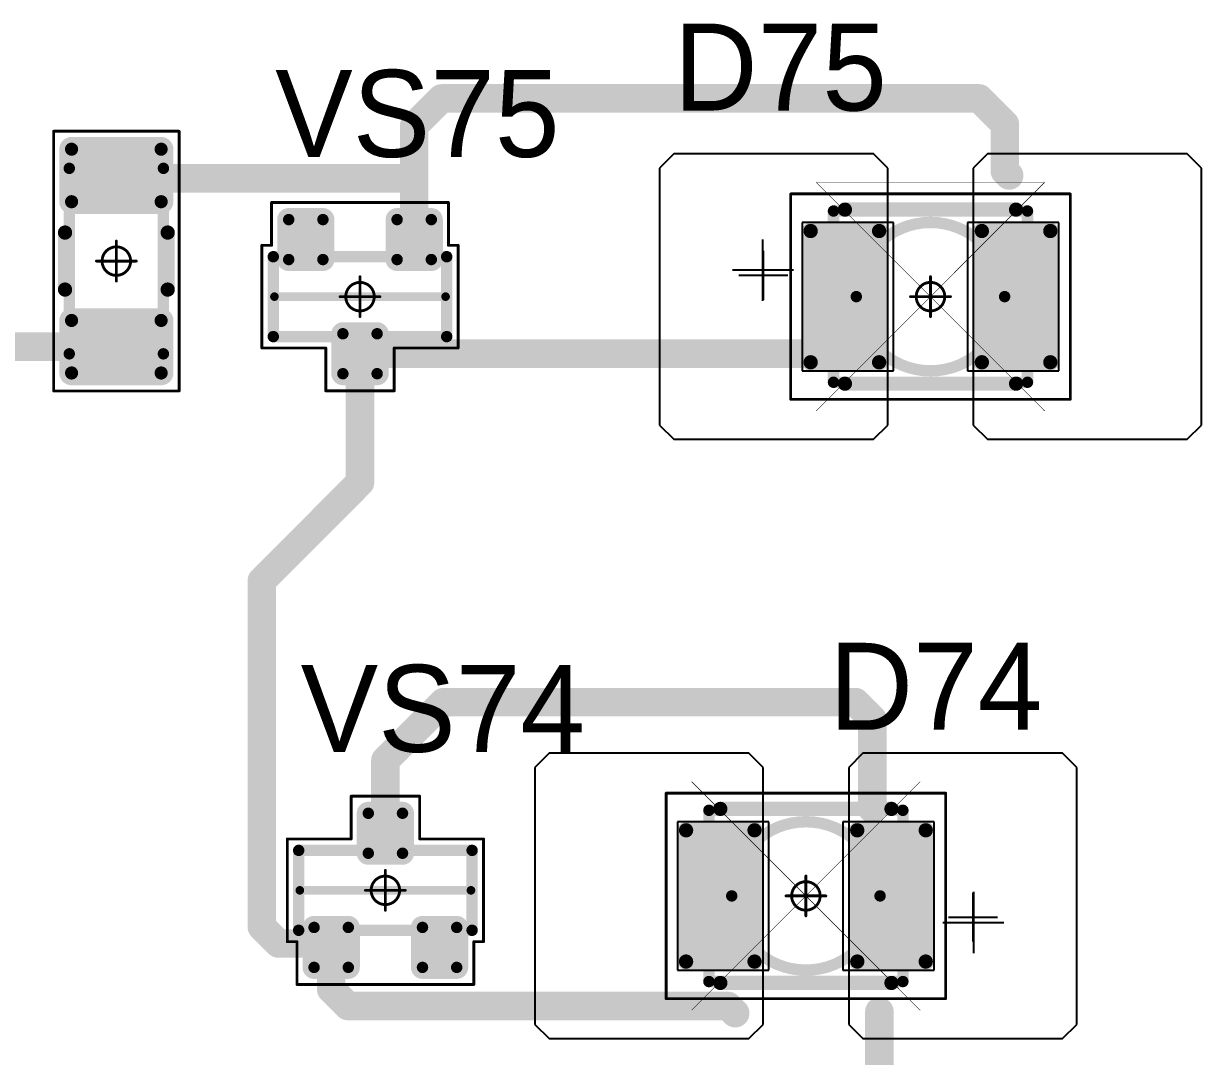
# Model space of a CAD drawing. Header units: millimetres. Extents: x 0 to 395, y 0 to 190.
# Drawn here: x 258.07 to 278.72, y 74.71 to 92.81 of the extents above; entities that cross this region are included whole.
import ezdxf

# ---------------------------------------------------------------- set-up
doc = ezdxf.new("R2010")
doc.units = ezdxf.units.MM
for name, color, linetype in [('Mechanical13', 56, 'Continuous'), ('Mechanical15', 56, 'Continuous'), ('Mechanical5', 56, 'Continuous'), ('TopLayer', 1, 'Continuous'), ('TopOverlay', 2, 'Continuous'), ('TopPaste', 8, 'Continuous'), ('TopSolder', 216, 'Continuous')]:
    doc.layers.add(name, color=color, linetype=linetype)

# ---------------------------------------------------------------- blocks, each defined once
blk = doc.blocks.new('SOT23_1109')
at = {"layer": 'Mechanical13', "const_width": 0.2}
for points in [[(0.7, 1.52), (-0.7, 1.52)], [(-0.7, -1.52), (-0.7, 1.52)], [(0.7, -1.52), (0.7, 1.52)], [(0.7, -1.52), (-0.7, -1.52)]]:
    blk.add_lwpolyline(points, dxfattribs=at)
at = {"layer": 'Mechanical13', "const_width": 0.1}
for points in [[(-0.75, 1.52, 1), (-0.65, 1.52, 1)], [(-0.75, 1.52, 1), (-0.65, 1.52, 1)], [(0.65, 1.52, 1), (0.75, 1.52, 1)], [(0.65, 1.52, 1), (0.75, 1.52, 1)], [(-0.75, -1.52, 1), (-0.65, -1.52, 1)], [(-0.75, -1.52, 1), (-0.65, -1.52, 1)], [(0.65, -1.52, 1), (0.75, -1.52, 1)], [(0.65, -1.52, 1), (0.75, -1.52, 1)]]:
    blk.add_lwpolyline(points, format="xyb", close=True, dxfattribs=at)
at = {"layer": 'Mechanical15', "const_width": 0.05}
for points in [[(-0.9, 1.55), (-0.9, 1.72)], [(0.9, 1.72), (-0.9, 1.72)], [(0.9, 0.6), (0.9, 1.72)], [(-1.65, -1.55), (-1.65, 1.55)], [(-0.9, 1.55), (-1.65, 1.55)], [(1.65, 0.6), (0.9, 0.6)], [(1.65, -0.6), (1.65, 0.6)], [(0, -0.35), (0, 0.35)], [(0.35, 0), (-0.35, 0)], [(1.65, -0.6), (0.9, -0.6)], [(0.9, -1.72), (0.9, -0.6)], [(-0.9, -1.55), (-1.65, -1.55)], [(-0.9, -1.72), (-0.9, -1.55)], [(0.9, -1.72), (-0.9, -1.72)]]:
    blk.add_lwpolyline(points, dxfattribs=at)
at = {"layer": 'Mechanical15'}
for points, const_width in [([(-0.913, 1.72, 1), (-0.888, 1.72, 1)], 0.025), ([(-0.913, 1.72, 1), (-0.888, 1.72, 1)], 0.025), ([(0.888, 1.72, 1), (0.913, 1.72, 1)], 0.025), ([(0.888, 1.72, 1), (0.913, 1.72, 1)], 0.025), ([(-1.662, 1.55, 1), (-1.637, 1.55, 1)], 0.025), ([(-1.662, 1.55, 1), (-1.637, 1.55, 1)], 0.025), ([(-0.913, 1.55, 1), (-0.888, 1.55, 1)], 0.025), ([(-0.913, 1.55, 1), (-0.888, 1.55, 1)], 0.025), ([(0.888, 0.6, 1), (0.913, 0.6, 1)], 0.025), ([(0.888, 0.6, 1), (0.913, 0.6, 1)], 0.025), ([(1.637, 0.6, 1), (1.662, 0.6, 1)], 0.025), ([(1.637, 0.6, 1), (1.662, 0.6, 1)], 0.025), ([(0.25, 0, 1), (-0.25, 0, 1)], 0.05), ([(-0.012, 0.35, 1), (0.012, 0.35, 1)], 0.025), ([(-0.362, 0, 1), (-0.337, 0, 1)], 0.025), ([(-0.262, 0, 1), (-0.238, 0, 1)], 0.025), ([(0.238, 0, 1), (0.262, 0, 1)], 0.025), ([(0.337, 0, 1), (0.362, 0, 1)], 0.025), ([(-0.012, -0.35, 1), (0.012, -0.35, 1)], 0.025), ([(0.888, -0.6, 1), (0.913, -0.6, 1)], 0.025), ([(0.888, -0.6, 1), (0.913, -0.6, 1)], 0.025), ([(1.637, -0.6, 1), (1.662, -0.6, 1)], 0.025), ([(1.637, -0.6, 1), (1.662, -0.6, 1)], 0.025), ([(-1.662, -1.55, 1), (-1.637, -1.55, 1)], 0.025), ([(-1.662, -1.55, 1), (-1.637, -1.55, 1)], 0.025), ([(-0.913, -1.55, 1), (-0.888, -1.55, 1)], 0.025), ([(-0.913, -1.55, 1), (-0.888, -1.55, 1)], 0.025), ([(-0.913, -1.72, 1), (-0.888, -1.72, 1)], 0.025), ([(-0.913, -1.72, 1), (-0.888, -1.72, 1)], 0.025), ([(0.888, -1.72, 1), (0.913, -1.72, 1)], 0.025), ([(0.888, -1.72, 1), (0.913, -1.72, 1)], 0.025)]:
    blk.add_lwpolyline(points, format="xyb", close=True, dxfattribs=dict(at, const_width=const_width))
at = {"layer": 'TopLayer', "const_width": 0.1}
for points in [[(-1.4, 1.25, 1), (-1.3, 1.25, 1)], [(-0.7, 1.25, 1), (-0.6, 1.25, 1)], [(-1.4, 0.65, 1), (-1.3, 0.65, 1)], [(-0.7, 0.65, 1), (-0.6, 0.65, 1)], [(0.6, 0.3, 1), (0.7, 0.3, 1)], [(1.3, 0.3, 1), (1.4, 0.3, 1)], [(0.6, -0.3, 1), (0.7, -0.3, 1)], [(1.3, -0.3, 1), (1.4, -0.3, 1)], [(-1.4, -0.65, 1), (-1.3, -0.65, 1)], [(-0.7, -0.65, 1), (-0.6, -0.65, 1)], [(-1.4, -1.25, 1), (-1.3, -1.25, 1)], [(-0.7, -1.25, 1), (-0.6, -1.25, 1)]]:
    blk.add_lwpolyline(points, format="xyb", close=True, dxfattribs=at)
at = {"layer": 'TopLayer'}
for points in [[(-1.45, 1.25), (-1.45, 0.65), (-0.55, 1.25), (-0.55, 0.65)], [(-1.35, 1.35), (-1.35, 0.55), (-0.65, 1.35), (-0.65, 0.55)], [(0.55, 0.3), (0.55, -0.3), (1.45, 0.3), (1.45, -0.3)], [(0.65, 0.4), (0.65, -0.4), (1.35, 0.4), (1.35, -0.4)], [(-1.35, -0.55), (-1.35, -1.35), (-0.65, -0.55), (-0.65, -1.35)], [(-1.45, -0.65), (-1.45, -1.25), (-0.55, -0.65), (-0.55, -1.25)]]:
    blk.add_solid(points, dxfattribs=at)
at = {"layer": 'TopOverlay', "const_width": 0.15}
blk.add_lwpolyline([(0, -1.5), (0, 1.5)], dxfattribs=at)
at = {"layer": 'TopOverlay', "const_width": 0.075}
for points in [[(-0.038, 1.5, 1), (0.038, 1.5, 1)], [(-0.038, -1.5, 1), (0.038, -1.5, 1)]]:
    blk.add_lwpolyline(points, format="xyb", close=True, dxfattribs=at)
at = {"layer": 'TopPaste', "const_width": 0.075}
for points in [[(-1.387, 1.25, 1), (-1.313, 1.25, 1)], [(-0.687, 1.25, 1), (-0.613, 1.25, 1)], [(-1.387, 0.65, 1), (-1.313, 0.65, 1)], [(-0.687, 0.65, 1), (-0.613, 0.65, 1)], [(0.613, 0.3, 1), (0.687, 0.3, 1)], [(1.313, 0.3, 1), (1.387, 0.3, 1)], [(0.613, -0.3, 1), (0.687, -0.3, 1)], [(1.313, -0.3, 1), (1.387, -0.3, 1)], [(-1.387, -0.65, 1), (-1.313, -0.65, 1)], [(-0.687, -0.65, 1), (-0.613, -0.65, 1)], [(-1.387, -1.25, 1), (-1.313, -1.25, 1)], [(-0.687, -1.25, 1), (-0.613, -1.25, 1)]]:
    blk.add_lwpolyline(points, format="xyb", close=True, dxfattribs=at)
at = {"layer": 'TopPaste'}
for points in [[(-1.425, 1.25), (-1.425, 0.65), (-0.575, 1.25), (-0.575, 0.65)], [(-1.35, 1.325), (-1.35, 0.575), (-0.65, 1.325), (-0.65, 0.575)], [(0.575, 0.3), (0.575, -0.3), (1.425, 0.3), (1.425, -0.3)], [(0.65, 0.375), (0.65, -0.375), (1.35, 0.375), (1.35, -0.375)], [(-1.35, -0.575), (-1.35, -1.325), (-0.65, -0.575), (-0.65, -1.325)], [(-1.425, -0.65), (-1.425, -1.25), (-0.575, -0.65), (-0.575, -1.25)]]:
    blk.add_solid(points, dxfattribs=at)
at = {"layer": 'TopSolder', "const_width": 0.202}
for points in [[(-1.451, 1.25, 1), (-1.249, 1.25, 1)], [(-0.751, 1.25, 1), (-0.549, 1.25, 1)], [(-1.451, 0.65, 1), (-1.249, 0.65, 1)], [(-0.751, 0.65, 1), (-0.549, 0.65, 1)], [(0.549, 0.3, 1), (0.751, 0.3, 1)], [(1.249, 0.3, 1), (1.451, 0.3, 1)], [(0.549, -0.3, 1), (0.751, -0.3, 1)], [(1.249, -0.3, 1), (1.451, -0.3, 1)], [(-1.451, -0.65, 1), (-1.249, -0.65, 1)], [(-0.751, -0.65, 1), (-0.549, -0.65, 1)], [(-1.451, -1.25, 1), (-1.249, -1.25, 1)], [(-0.751, -1.25, 1), (-0.549, -1.25, 1)]]:
    blk.add_lwpolyline(points, format="xyb", close=True, dxfattribs=at)
at = {"layer": 'TopSolder'}
for points in [[(-1.35, 1.452), (-1.35, 0.448), (-0.65, 1.452), (-0.65, 0.448)], [(-1.552, 1.25), (-1.552, 0.65), (-0.448, 1.25), (-0.448, 0.65)], [(0.65, 0.502), (0.65, -0.502), (1.35, 0.502), (1.35, -0.502)], [(0.448, 0.3), (0.448, -0.3), (1.552, 0.3), (1.552, -0.3)], [(-1.35, -0.448), (-1.35, -1.452), (-0.65, -0.448), (-0.65, -1.452)], [(-1.552, -0.65), (-1.552, -1.25), (-0.448, -0.65), (-0.448, -1.25)]]:
    blk.add_solid(points, dxfattribs=at)
blk = doc.blocks.new('SOT23_1110')
at = {"layer": 'Mechanical13', "const_width": 0.2}
for points in [[(-0.7, 1.52), (0.7, 1.52)], [(-0.7, 1.52), (-0.7, -1.52)], [(0.7, 1.52), (0.7, -1.52)], [(-0.7, -1.52), (0.7, -1.52)]]:
    blk.add_lwpolyline(points, dxfattribs=at)
at = {"layer": 'Mechanical13', "const_width": 0.1}
for points in [[(-0.75, 1.52, 1), (-0.65, 1.52, 1)], [(-0.75, 1.52, 1), (-0.65, 1.52, 1)], [(0.65, 1.52, 1), (0.75, 1.52, 1)], [(0.65, 1.52, 1), (0.75, 1.52, 1)], [(-0.75, -1.52, 1), (-0.65, -1.52, 1)], [(-0.75, -1.52, 1), (-0.65, -1.52, 1)], [(0.65, -1.52, 1), (0.75, -1.52, 1)], [(0.65, -1.52, 1), (0.75, -1.52, 1)]]:
    blk.add_lwpolyline(points, format="xyb", close=True, dxfattribs=at)
at = {"layer": 'Mechanical15', "const_width": 0.05}
for points in [[(-0.9, 1.72), (-0.9, 1.55)], [(-0.9, 1.72), (0.9, 1.72)], [(0.9, 1.72), (0.9, 0.6)], [(-1.65, 1.55), (-1.65, -1.55)], [(-1.65, 1.55), (-0.9, 1.55)], [(0.9, 0.6), (1.65, 0.6)], [(1.65, 0.6), (1.65, -0.6)], [(0, 0.35), (0, -0.35)], [(-0.35, 0), (0.35, 0)], [(0.9, -0.6), (1.65, -0.6)], [(0.9, -0.6), (0.9, -1.72)], [(-1.65, -1.55), (-0.9, -1.55)], [(-0.9, -1.55), (-0.9, -1.72)], [(-0.9, -1.72), (0.9, -1.72)]]:
    blk.add_lwpolyline(points, dxfattribs=at)
at = {"layer": 'Mechanical15'}
for points, const_width in [([(-0.913, 1.72, 1), (-0.888, 1.72, 1)], 0.025), ([(-0.913, 1.72, 1), (-0.888, 1.72, 1)], 0.025), ([(0.888, 1.72, 1), (0.913, 1.72, 1)], 0.025), ([(0.888, 1.72, 1), (0.913, 1.72, 1)], 0.025), ([(-1.662, 1.55, 1), (-1.637, 1.55, 1)], 0.025), ([(-1.662, 1.55, 1), (-1.637, 1.55, 1)], 0.025), ([(-0.913, 1.55, 1), (-0.888, 1.55, 1)], 0.025), ([(-0.913, 1.55, 1), (-0.888, 1.55, 1)], 0.025), ([(0.888, 0.6, 1), (0.913, 0.6, 1)], 0.025), ([(0.888, 0.6, 1), (0.913, 0.6, 1)], 0.025), ([(1.637, 0.6, 1), (1.662, 0.6, 1)], 0.025), ([(1.637, 0.6, 1), (1.662, 0.6, 1)], 0.025), ([(0.25, 0, 1), (-0.25, 0, 1)], 0.05), ([(-0.012, 0.35, 1), (0.012, 0.35, 1)], 0.025), ([(-0.362, 0, 1), (-0.337, 0, 1)], 0.025), ([(-0.262, 0, 1), (-0.238, 0, 1)], 0.025), ([(0.238, 0, 1), (0.262, 0, 1)], 0.025), ([(0.337, 0, 1), (0.362, 0, 1)], 0.025), ([(-0.012, -0.35, 1), (0.012, -0.35, 1)], 0.025), ([(0.888, -0.6, 1), (0.913, -0.6, 1)], 0.025), ([(0.888, -0.6, 1), (0.913, -0.6, 1)], 0.025), ([(1.637, -0.6, 1), (1.662, -0.6, 1)], 0.025), ([(1.637, -0.6, 1), (1.662, -0.6, 1)], 0.025), ([(-1.662, -1.55, 1), (-1.637, -1.55, 1)], 0.025), ([(-1.662, -1.55, 1), (-1.637, -1.55, 1)], 0.025), ([(-0.913, -1.55, 1), (-0.888, -1.55, 1)], 0.025), ([(-0.913, -1.55, 1), (-0.888, -1.55, 1)], 0.025), ([(-0.913, -1.72, 1), (-0.888, -1.72, 1)], 0.025), ([(-0.913, -1.72, 1), (-0.888, -1.72, 1)], 0.025), ([(0.888, -1.72, 1), (0.913, -1.72, 1)], 0.025), ([(0.888, -1.72, 1), (0.913, -1.72, 1)], 0.025)]:
    blk.add_lwpolyline(points, format="xyb", close=True, dxfattribs=dict(at, const_width=const_width))
at = {"layer": 'TopLayer', "const_width": 0.1}
for points in [[(-1.4, 1.25, 1), (-1.3, 1.25, 1)], [(-0.7, 1.25, 1), (-0.6, 1.25, 1)], [(-1.4, 0.65, 1), (-1.3, 0.65, 1)], [(-0.7, 0.65, 1), (-0.6, 0.65, 1)], [(0.6, 0.3, 1), (0.7, 0.3, 1)], [(1.3, 0.3, 1), (1.4, 0.3, 1)], [(0.6, -0.3, 1), (0.7, -0.3, 1)], [(1.3, -0.3, 1), (1.4, -0.3, 1)], [(-1.4, -0.65, 1), (-1.3, -0.65, 1)], [(-0.7, -0.65, 1), (-0.6, -0.65, 1)], [(-1.4, -1.25, 1), (-1.3, -1.25, 1)], [(-0.7, -1.25, 1), (-0.6, -1.25, 1)]]:
    blk.add_lwpolyline(points, format="xyb", close=True, dxfattribs=at)
at = {"layer": 'TopLayer'}
for points in [[(-1.45, 1.25), (-1.45, 0.65), (-0.55, 1.25), (-0.55, 0.65)], [(-1.35, 1.35), (-1.35, 0.55), (-0.65, 1.35), (-0.65, 0.55)], [(0.55, 0.3), (0.55, -0.3), (1.45, 0.3), (1.45, -0.3)], [(0.65, 0.4), (0.65, -0.4), (1.35, 0.4), (1.35, -0.4)], [(-1.35, -0.55), (-1.35, -1.35), (-0.65, -0.55), (-0.65, -1.35)], [(-1.45, -0.65), (-1.45, -1.25), (-0.55, -0.65), (-0.55, -1.25)]]:
    blk.add_solid(points, dxfattribs=at)
at = {"layer": 'TopOverlay', "const_width": 0.15}
blk.add_lwpolyline([(0, 1.5), (0, -1.5)], dxfattribs=at)
at = {"layer": 'TopOverlay', "const_width": 0.075}
for points in [[(-0.038, 1.5, 1), (0.038, 1.5, 1)], [(-0.038, -1.5, 1), (0.038, -1.5, 1)]]:
    blk.add_lwpolyline(points, format="xyb", close=True, dxfattribs=at)
at = {"layer": 'TopPaste', "const_width": 0.075}
for points in [[(-1.387, 1.25, 1), (-1.313, 1.25, 1)], [(-0.687, 1.25, 1), (-0.613, 1.25, 1)], [(-1.387, 0.65, 1), (-1.313, 0.65, 1)], [(-0.687, 0.65, 1), (-0.613, 0.65, 1)], [(0.613, 0.3, 1), (0.687, 0.3, 1)], [(1.313, 0.3, 1), (1.387, 0.3, 1)], [(0.613, -0.3, 1), (0.687, -0.3, 1)], [(1.313, -0.3, 1), (1.387, -0.3, 1)], [(-1.387, -0.65, 1), (-1.313, -0.65, 1)], [(-0.687, -0.65, 1), (-0.613, -0.65, 1)], [(-1.387, -1.25, 1), (-1.313, -1.25, 1)], [(-0.687, -1.25, 1), (-0.613, -1.25, 1)]]:
    blk.add_lwpolyline(points, format="xyb", close=True, dxfattribs=at)
at = {"layer": 'TopPaste'}
for points in [[(-1.425, 1.25), (-1.425, 0.65), (-0.575, 1.25), (-0.575, 0.65)], [(-1.35, 1.325), (-1.35, 0.575), (-0.65, 1.325), (-0.65, 0.575)], [(0.575, 0.3), (0.575, -0.3), (1.425, 0.3), (1.425, -0.3)], [(0.65, 0.375), (0.65, -0.375), (1.35, 0.375), (1.35, -0.375)], [(-1.35, -0.575), (-1.35, -1.325), (-0.65, -0.575), (-0.65, -1.325)], [(-1.425, -0.65), (-1.425, -1.25), (-0.575, -0.65), (-0.575, -1.25)]]:
    blk.add_solid(points, dxfattribs=at)
at = {"layer": 'TopSolder', "const_width": 0.202}
for points in [[(-1.451, 1.25, 1), (-1.249, 1.25, 1)], [(-0.751, 1.25, 1), (-0.549, 1.25, 1)], [(-1.451, 0.65, 1), (-1.249, 0.65, 1)], [(-0.751, 0.65, 1), (-0.549, 0.65, 1)], [(0.549, 0.3, 1), (0.751, 0.3, 1)], [(1.249, 0.3, 1), (1.451, 0.3, 1)], [(0.549, -0.3, 1), (0.751, -0.3, 1)], [(1.249, -0.3, 1), (1.451, -0.3, 1)], [(-1.451, -0.65, 1), (-1.249, -0.65, 1)], [(-0.751, -0.65, 1), (-0.549, -0.65, 1)], [(-1.451, -1.25, 1), (-1.249, -1.25, 1)], [(-0.751, -1.25, 1), (-0.549, -1.25, 1)]]:
    blk.add_lwpolyline(points, format="xyb", close=True, dxfattribs=at)
at = {"layer": 'TopSolder'}
for points in [[(-1.35, 1.452), (-1.35, 0.448), (-0.65, 1.452), (-0.65, 0.448)], [(-1.552, 1.25), (-1.552, 0.65), (-0.448, 1.25), (-0.448, 0.65)], [(0.65, 0.502), (0.65, -0.502), (1.35, 0.502), (1.35, -0.502)], [(0.448, 0.3), (0.448, -0.3), (1.552, 0.3), (1.552, -0.3)], [(-1.35, -0.448), (-1.35, -1.452), (-0.65, -0.448), (-0.65, -1.452)], [(-1.552, -0.65), (-1.552, -1.25), (-0.448, -0.65), (-0.448, -1.25)]]:
    blk.add_solid(points, dxfattribs=at)
blk = doc.blocks.new('RC1206S_1198')
at = {"layer": 'Mechanical13', "const_width": 0.2}
for points in [[(-1.625, -0.825), (-1.625, 0.825)], [(1.625, 0.825), (-1.625, 0.825)], [(1.625, -0.825), (1.625, 0.825)], [(1.625, -0.825), (-1.625, -0.825)]]:
    blk.add_lwpolyline(points, dxfattribs=at)
at = {"layer": 'Mechanical13', "const_width": 0.1}
for points in [[(-1.675, 0.825, 1), (-1.575, 0.825, 1)], [(-1.675, 0.825, 1), (-1.575, 0.825, 1)], [(1.575, 0.825, 1), (1.675, 0.825, 1)], [(1.575, 0.825, 1), (1.675, 0.825, 1)], [(-1.675, -0.825, 1), (-1.575, -0.825, 1)], [(-1.675, -0.825, 1), (-1.575, -0.825, 1)], [(1.575, -0.825, 1), (1.675, -0.825, 1)], [(1.575, -0.825, 1), (1.675, -0.825, 1)]]:
    blk.add_lwpolyline(points, format="xyb", close=True, dxfattribs=at)
at = {"layer": 'Mechanical15', "const_width": 0.05}
for points in [[(-2.275, -1.1), (-2.275, 1.1)], [(2.275, 1.1), (-2.275, 1.1)], [(2.275, -1.1), (2.275, 1.1)], [(0, -0.35), (0, 0.35)], [(0.35, 0), (-0.35, 0)], [(2.275, -1.1), (-2.275, -1.1)]]:
    blk.add_lwpolyline(points, dxfattribs=at)
at = {"layer": 'Mechanical15'}
for points, const_width in [([(-2.287, 1.1, 1), (-2.262, 1.1, 1)], 0.025), ([(-2.287, 1.1, 1), (-2.262, 1.1, 1)], 0.025), ([(2.262, 1.1, 1), (2.287, 1.1, 1)], 0.025), ([(2.262, 1.1, 1), (2.287, 1.1, 1)], 0.025), ([(0.25, 0, 1), (-0.25, 0, 1)], 0.05), ([(-0.012, 0.35, 1), (0.012, 0.35, 1)], 0.025), ([(-0.362, 0, 1), (-0.337, 0, 1)], 0.025), ([(-0.262, 0, 1), (-0.238, 0, 1)], 0.025), ([(0.238, 0, 1), (0.262, 0, 1)], 0.025), ([(0.337, 0, 1), (0.362, 0, 1)], 0.025), ([(-0.012, -0.35, 1), (0.012, -0.35, 1)], 0.025), ([(-2.287, -1.1, 1), (-2.262, -1.1, 1)], 0.025), ([(-2.287, -1.1, 1), (-2.262, -1.1, 1)], 0.025), ([(2.262, -1.1, 1), (2.287, -1.1, 1)], 0.025), ([(2.262, -1.1, 1), (2.287, -1.1, 1)], 0.025)]:
    blk.add_lwpolyline(points, format="xyb", close=True, dxfattribs=dict(at, const_width=const_width))
at = {"layer": 'TopLayer', "const_width": 0.115}
for points in [[(-2.018, 0.785, 1), (-1.903, 0.785, 1)], [(-1.098, 0.785, 1), (-0.983, 0.785, 1)], [(0.983, 0.785, 1), (1.098, 0.785, 1)], [(1.903, 0.785, 1), (2.018, 0.785, 1)], [(-2.018, -0.785, 1), (-1.903, -0.785, 1)], [(-1.098, -0.785, 1), (-0.983, -0.785, 1)], [(0.983, -0.785, 1), (1.098, -0.785, 1)], [(1.903, -0.785, 1), (2.018, -0.785, 1)]]:
    blk.add_lwpolyline(points, format="xyb", close=True, dxfattribs=at)
at = {"layer": 'TopLayer'}
for points in [[(-1.96, -0.9), (-1.04, -0.9), (-1.96, 0.9), (-1.04, 0.9)], [(1.04, -0.9), (1.96, -0.9), (1.04, 0.9), (1.96, 0.9)], [(-2.075, -0.785), (-0.925, -0.785), (-2.075, 0.785), (-0.925, 0.785)], [(0.925, -0.785), (2.075, -0.785), (0.925, 0.785), (2.075, 0.785)]]:
    blk.add_solid(points, dxfattribs=at)
at = {"layer": 'TopOverlay', "const_width": 0.25}
for points in [[(0.5, 0.9), (-0.5, 0.9)], [(0.5, -0.9), (-0.5, -0.9)]]:
    blk.add_lwpolyline(points, dxfattribs=at)
at = {"layer": 'TopOverlay', "const_width": 0.125}
for points in [[(-0.562, 0.9, 1), (-0.437, 0.9, 1)], [(0.437, 0.9, 1), (0.562, 0.9, 1)], [(-0.562, -0.9, 1), (-0.437, -0.9, 1)], [(0.437, -0.9, 1), (0.562, -0.9, 1)]]:
    blk.add_lwpolyline(points, format="xyb", close=True, dxfattribs=at)
at = {"layer": 'TopPaste', "const_width": 0.09}
for points in [[(-2.005, 0.785, 1), (-1.915, 0.785, 1)], [(-1.085, 0.785, 1), (-0.995, 0.785, 1)], [(0.995, 0.785, 1), (1.085, 0.785, 1)], [(1.915, 0.785, 1), (2.005, 0.785, 1)], [(-2.005, -0.785, 1), (-1.915, -0.785, 1)], [(-1.085, -0.785, 1), (-0.995, -0.785, 1)], [(0.995, -0.785, 1), (1.085, -0.785, 1)], [(1.915, -0.785, 1), (2.005, -0.785, 1)]]:
    blk.add_lwpolyline(points, format="xyb", close=True, dxfattribs=at)
at = {"layer": 'TopPaste'}
for points in [[(-1.96, -0.875), (-1.04, -0.875), (-1.96, 0.875), (-1.04, 0.875)], [(1.04, -0.875), (1.96, -0.875), (1.04, 0.875), (1.96, 0.875)], [(-2.05, -0.785), (-0.95, -0.785), (-2.05, 0.785), (-0.95, 0.785)], [(0.95, -0.785), (2.05, -0.785), (0.95, 0.785), (2.05, 0.785)]]:
    blk.add_solid(points, dxfattribs=at)
at = {"layer": 'TopSolder', "const_width": 0.215}
for points in [[(-2.068, 0.785, 1), (-1.853, 0.785, 1)], [(-1.148, 0.785, 1), (-0.933, 0.785, 1)], [(0.933, 0.785, 1), (1.148, 0.785, 1)], [(1.853, 0.785, 1), (2.068, 0.785, 1)], [(-2.068, -0.785, 1), (-1.853, -0.785, 1)], [(-1.148, -0.785, 1), (-0.933, -0.785, 1)], [(0.933, -0.785, 1), (1.148, -0.785, 1)], [(1.853, -0.785, 1), (2.068, -0.785, 1)]]:
    blk.add_lwpolyline(points, format="xyb", close=True, dxfattribs=at)
at = {"layer": 'TopSolder'}
for points in [[(-1.96, -1), (-1.04, -1), (-1.96, 1), (-1.04, 1)], [(1.04, -1), (1.96, -1), (1.04, 1), (1.96, 1)], [(-2.175, -0.785), (-0.825, -0.785), (-2.175, 0.785), (-0.825, 0.785)], [(0.825, -0.785), (2.175, -0.785), (0.825, 0.785), (2.175, 0.785)]]:
    blk.add_solid(points, dxfattribs=at)
blk = doc.blocks.new('T66G_4_1258')
at = {"layer": 'Mechanical13'}
for p, q in [((2.936, 0.071), (2.936, -1)), ((2.4, -0.464), (3.471, -0.464))]:
    blk.add_line(p, q, dxfattribs=at)
at = {"layer": 'Mechanical13', "const_width": 0.2}
for points in [[(1.7, 1.5), (-1.7, 1.5)], [(-1.7, 1.5), (-1.7, -1.5)], [(1.7, 1.5), (1.7, -1.5)], [(1.7, -1.5), (-1.7, -1.5)]]:
    blk.add_lwpolyline(points, dxfattribs=at)
at = {"layer": 'Mechanical13'}
for points, const_width in [([(-1.75, 1.5, 1), (-1.65, 1.5, 1)], 0.1), ([(-1.75, 1.5, 1), (-1.65, 1.5, 1)], 0.1), ([(1.65, 1.5, 1), (1.75, 1.5, 1)], 0.1), ([(1.65, 1.5, 1), (1.75, 1.5, 1)], 0.1), ([(1.3, 0, 1), (-1.3, 0, 1)], 0.2), ([(-1.35, 0, 1), (-1.25, 0, 1)], 0.1), ([(1.25, 0, 1), (1.35, 0, 1)], 0.1), ([(-1.75, -1.5, 1), (-1.65, -1.5, 1)], 0.1), ([(-1.75, -1.5, 1), (-1.65, -1.5, 1)], 0.1), ([(1.65, -1.5, 1), (1.75, -1.5, 1)], 0.1), ([(1.65, -1.5, 1), (1.75, -1.5, 1)], 0.1)]:
    blk.add_lwpolyline(points, format="xyb", close=True, dxfattribs=dict(at, const_width=const_width))
at = {"layer": 'Mechanical15', "const_width": 0.05}
for points in [[(-2.45, 1.8), (-2.45, -1.8)], [(2.45, 1.8), (-2.45, 1.8)], [(2.45, 1.8), (2.45, -1.8)], [(0, 0.35), (0, -0.35)], [(0.35, 0), (-0.35, 0)], [(2.45, -1.8), (-2.45, -1.8)]]:
    blk.add_lwpolyline(points, dxfattribs=at)
at = {"layer": 'Mechanical15'}
for points, const_width in [([(-2.462, 1.8, 1), (-2.438, 1.8, 1)], 0.025), ([(-2.462, 1.8, 1), (-2.438, 1.8, 1)], 0.025), ([(2.438, 1.8, 1), (2.462, 1.8, 1)], 0.025), ([(2.438, 1.8, 1), (2.462, 1.8, 1)], 0.025), ([(0.25, 0, 1), (-0.25, 0, 1)], 0.05), ([(-0.012, 0.35, 1), (0.012, 0.35, 1)], 0.025), ([(-0.362, 0, 1), (-0.337, 0, 1)], 0.025), ([(-0.262, 0, 1), (-0.238, 0, 1)], 0.025), ([(0.238, 0, 1), (0.262, 0, 1)], 0.025), ([(0.337, 0, 1), (0.362, 0, 1)], 0.025), ([(-0.012, -0.35, 1), (0.012, -0.35, 1)], 0.025), ([(-2.462, -1.8, 1), (-2.438, -1.8, 1)], 0.025), ([(-2.462, -1.8, 1), (-2.438, -1.8, 1)], 0.025), ([(2.438, -1.8, 1), (2.462, -1.8, 1)], 0.025), ([(2.438, -1.8, 1), (2.462, -1.8, 1)], 0.025)]:
    blk.add_lwpolyline(points, format="xyb", close=True, dxfattribs=dict(at, const_width=const_width))
at = {"layer": 'TopLayer'}
for p, q in [((-4.5, 2.5), (-4.75, 2.25)), ((-1, 2.5), (-4.5, 2.5)), ((-0.75, 2.25), (-1, 2.5)), ((1, 2.5), (0.75, 2.25)), ((4.5, 2.5), (1, 2.5)), ((4.75, 2.25), (4.5, 2.5)), ((-4.75, 2.25), (-4.75, -2.25)), ((-0.75, -2.25), (-0.75, 2.25)), ((0.75, 2.25), (0.75, -2.25)), ((4.75, -2.25), (4.75, 2.25)), ((-4.75, -2.25), (-4.5, -2.5)), ((-1, -2.5), (-0.75, -2.25)), ((0.75, -2.25), (1, -2.5)), ((4.5, -2.5), (4.75, -2.25)), ((-4.5, -2.5), (-1, -2.5)), ((1, -2.5), (4.5, -2.5))]:
    blk.add_line(p, q, dxfattribs=at)
at = {"layer": 'TopLayer', "const_width": 0.15}
for points in [[(-2.175, 1.15, 1), (-2.025, 1.15, 1)], [(-0.975, 1.15, 1), (-0.825, 1.15, 1)], [(0.825, 1.15, 1), (0.975, 1.15, 1)], [(2.025, 1.15, 1), (2.175, 1.15, 1)], [(-2.175, -1.15, 1), (-2.025, -1.15, 1)], [(-0.975, -1.15, 1), (-0.825, -1.15, 1)], [(0.825, -1.15, 1), (0.975, -1.15, 1)], [(2.025, -1.15, 1), (2.175, -1.15, 1)]]:
    blk.add_lwpolyline(points, format="xyb", close=True, dxfattribs=at)
at = {"layer": 'TopLayer'}
for points in [[(-0.9, 1.3), (-2.1, 1.3), (-0.9, -1.3), (-2.1, -1.3)], [(2.1, 1.3), (0.9, 1.3), (2.1, -1.3), (0.9, -1.3)], [(-0.75, 1.15), (-2.25, 1.15), (-0.75, -1.15), (-2.25, -1.15)], [(2.25, 1.15), (0.75, 1.15), (2.25, -1.15), (0.75, -1.15)]]:
    blk.add_solid(points, dxfattribs=at)
at = {"layer": 'TopOverlay'}
for p, q in [((2.928, 0.057), (2.928, -0.8)), ((2.5, -0.372), (3.357, -0.372))]:
    blk.add_line(p, q, dxfattribs=at)
at = {"layer": 'TopOverlay', "const_width": 0.25}
for points in [[(1.5, 1.525), (-1.5, 1.525)], [(1.5, -1.525), (-1.5, -1.525)]]:
    blk.add_lwpolyline(points, dxfattribs=at)
at = {"layer": 'TopOverlay', "const_width": 0.125}
for points in [[(-1.562, 1.525, 1), (-1.438, 1.525, 1)], [(1.438, 1.525, 1), (1.562, 1.525, 1)], [(-1.562, -1.525, 1), (-1.438, -1.525, 1)], [(1.438, -1.525, 1), (1.562, -1.525, 1)]]:
    blk.add_lwpolyline(points, format="xyb", close=True, dxfattribs=at)
at = {"layer": 'TopPaste', "const_width": 0.125}
for points in [[(-2.163, 1.15, 1), (-2.038, 1.15, 1)], [(-0.963, 1.15, 1), (-0.838, 1.15, 1)], [(0.838, 1.15, 1), (0.963, 1.15, 1)], [(2.038, 1.15, 1), (2.163, 1.15, 1)], [(-2.163, -1.15, 1), (-2.038, -1.15, 1)], [(-0.963, -1.15, 1), (-0.838, -1.15, 1)], [(0.838, -1.15, 1), (0.963, -1.15, 1)], [(2.038, -1.15, 1), (2.163, -1.15, 1)]]:
    blk.add_lwpolyline(points, format="xyb", close=True, dxfattribs=at)
at = {"layer": 'TopPaste'}
for points in [[(-0.9, 1.275), (-2.1, 1.275), (-0.9, -1.275), (-2.1, -1.275)], [(2.1, 1.275), (0.9, 1.275), (2.1, -1.275), (0.9, -1.275)], [(-0.775, 1.15), (-2.225, 1.15), (-0.775, -1.15), (-2.225, -1.15)], [(2.225, 1.15), (0.775, 1.15), (2.225, -1.15), (0.775, -1.15)]]:
    blk.add_solid(points, dxfattribs=at)
at = {"layer": 'TopSolder'}
for p, q in [((-2.25, 1.3), (-2.25, -1.3)), ((-0.65, 1.3), (-2.25, 1.3)), ((-0.65, -1.3), (-0.65, 1.3)), ((0.65, 1.3), (0.65, -1.3)), ((2.25, 1.3), (0.65, 1.3)), ((2.25, -1.3), (2.25, 1.3)), ((-2.25, -1.3), (-0.65, -1.3)), ((0.65, -1.3), (2.25, -1.3))]:
    blk.add_line(p, q, dxfattribs=at)
blk = doc.blocks.new('T66G_4_1259')
at = {"layer": 'Mechanical13'}
for p, q in [((2.936, 0.071), (2.936, -1)), ((2.4, -0.464), (3.471, -0.464))]:
    blk.add_line(p, q, dxfattribs=at)
at = {"layer": 'Mechanical13', "const_width": 0.2}
for points in [[(-1.7, 1.5), (1.7, 1.5)], [(-1.7, -1.5), (-1.7, 1.5)], [(1.7, -1.5), (1.7, 1.5)], [(-1.7, -1.5), (1.7, -1.5)]]:
    blk.add_lwpolyline(points, dxfattribs=at)
at = {"layer": 'Mechanical13'}
for points, const_width in [([(-1.75, 1.5, 1), (-1.65, 1.5, 1)], 0.1), ([(-1.75, 1.5, 1), (-1.65, 1.5, 1)], 0.1), ([(1.65, 1.5, 1), (1.75, 1.5, 1)], 0.1), ([(1.65, 1.5, 1), (1.75, 1.5, 1)], 0.1), ([(1.3, 0, 1), (-1.3, 0, 1)], 0.2), ([(-1.35, 0, 1), (-1.25, 0, 1)], 0.1), ([(1.25, 0, 1), (1.35, 0, 1)], 0.1), ([(-1.75, -1.5, 1), (-1.65, -1.5, 1)], 0.1), ([(-1.75, -1.5, 1), (-1.65, -1.5, 1)], 0.1), ([(1.65, -1.5, 1), (1.75, -1.5, 1)], 0.1), ([(1.65, -1.5, 1), (1.75, -1.5, 1)], 0.1)]:
    blk.add_lwpolyline(points, format="xyb", close=True, dxfattribs=dict(at, const_width=const_width))
at = {"layer": 'Mechanical15', "const_width": 0.05}
for points in [[(-2.45, -1.8), (-2.45, 1.8)], [(-2.45, 1.8), (2.45, 1.8)], [(2.45, -1.8), (2.45, 1.8)], [(0, -0.35), (0, 0.35)], [(-0.35, 0), (0.35, 0)], [(-2.45, -1.8), (2.45, -1.8)]]:
    blk.add_lwpolyline(points, dxfattribs=at)
at = {"layer": 'Mechanical15'}
for points, const_width in [([(-2.462, 1.8, 1), (-2.438, 1.8, 1)], 0.025), ([(-2.462, 1.8, 1), (-2.438, 1.8, 1)], 0.025), ([(2.438, 1.8, 1), (2.462, 1.8, 1)], 0.025), ([(2.438, 1.8, 1), (2.462, 1.8, 1)], 0.025), ([(0.25, 0, 1), (-0.25, 0, 1)], 0.05), ([(-0.012, 0.35, 1), (0.012, 0.35, 1)], 0.025), ([(-0.362, 0, 1), (-0.337, 0, 1)], 0.025), ([(-0.262, 0, 1), (-0.238, 0, 1)], 0.025), ([(0.238, 0, 1), (0.262, 0, 1)], 0.025), ([(0.337, 0, 1), (0.362, 0, 1)], 0.025), ([(-0.012, -0.35, 1), (0.012, -0.35, 1)], 0.025), ([(-2.462, -1.8, 1), (-2.438, -1.8, 1)], 0.025), ([(-2.462, -1.8, 1), (-2.438, -1.8, 1)], 0.025), ([(2.438, -1.8, 1), (2.462, -1.8, 1)], 0.025), ([(2.438, -1.8, 1), (2.462, -1.8, 1)], 0.025)]:
    blk.add_lwpolyline(points, format="xyb", close=True, dxfattribs=dict(at, const_width=const_width))
at = {"layer": 'TopLayer'}
for p, q in [((-4.5, 2.5), (-4.75, 2.25)), ((-1, 2.5), (-4.5, 2.5)), ((-0.75, 2.25), (-1, 2.5)), ((1, 2.5), (0.75, 2.25)), ((4.5, 2.5), (1, 2.5)), ((4.75, 2.25), (4.5, 2.5)), ((-4.75, 2.25), (-4.75, -2.25)), ((-0.75, -2.25), (-0.75, 2.25)), ((0.75, 2.25), (0.75, -2.25)), ((4.75, -2.25), (4.75, 2.25)), ((-4.75, -2.25), (-4.5, -2.5)), ((-1, -2.5), (-0.75, -2.25)), ((0.75, -2.25), (1, -2.5)), ((4.5, -2.5), (4.75, -2.25)), ((-4.5, -2.5), (-1, -2.5)), ((1, -2.5), (4.5, -2.5))]:
    blk.add_line(p, q, dxfattribs=at)
at = {"layer": 'TopLayer', "const_width": 0.15}
for points in [[(-2.175, 1.15, 1), (-2.025, 1.15, 1)], [(-0.975, 1.15, 1), (-0.825, 1.15, 1)], [(0.825, 1.15, 1), (0.975, 1.15, 1)], [(2.025, 1.15, 1), (2.175, 1.15, 1)], [(-2.175, -1.15, 1), (-2.025, -1.15, 1)], [(-0.975, -1.15, 1), (-0.825, -1.15, 1)], [(0.825, -1.15, 1), (0.975, -1.15, 1)], [(2.025, -1.15, 1), (2.175, -1.15, 1)]]:
    blk.add_lwpolyline(points, format="xyb", close=True, dxfattribs=at)
at = {"layer": 'TopLayer'}
for points in [[(-0.9, 1.3), (-2.1, 1.3), (-0.9, -1.3), (-2.1, -1.3)], [(2.1, 1.3), (0.9, 1.3), (2.1, -1.3), (0.9, -1.3)], [(-0.75, 1.15), (-2.25, 1.15), (-0.75, -1.15), (-2.25, -1.15)], [(2.25, 1.15), (0.75, 1.15), (2.25, -1.15), (0.75, -1.15)]]:
    blk.add_solid(points, dxfattribs=at)
at = {"layer": 'TopOverlay'}
for p, q in [((2.928, 0.057), (2.928, -0.8)), ((2.5, -0.372), (3.357, -0.372))]:
    blk.add_line(p, q, dxfattribs=at)
at = {"layer": 'TopOverlay', "const_width": 0.25}
for points in [[(-1.5, 1.525), (1.5, 1.525)], [(-1.5, -1.525), (1.5, -1.525)]]:
    blk.add_lwpolyline(points, dxfattribs=at)
at = {"layer": 'TopOverlay', "const_width": 0.125}
for points in [[(-1.562, 1.525, 1), (-1.438, 1.525, 1)], [(1.438, 1.525, 1), (1.562, 1.525, 1)], [(-1.562, -1.525, 1), (-1.438, -1.525, 1)], [(1.438, -1.525, 1), (1.562, -1.525, 1)]]:
    blk.add_lwpolyline(points, format="xyb", close=True, dxfattribs=at)
at = {"layer": 'TopPaste', "const_width": 0.125}
for points in [[(-2.163, 1.15, 1), (-2.038, 1.15, 1)], [(-0.963, 1.15, 1), (-0.838, 1.15, 1)], [(0.838, 1.15, 1), (0.963, 1.15, 1)], [(2.038, 1.15, 1), (2.163, 1.15, 1)], [(-2.163, -1.15, 1), (-2.038, -1.15, 1)], [(-0.963, -1.15, 1), (-0.838, -1.15, 1)], [(0.838, -1.15, 1), (0.963, -1.15, 1)], [(2.038, -1.15, 1), (2.163, -1.15, 1)]]:
    blk.add_lwpolyline(points, format="xyb", close=True, dxfattribs=at)
at = {"layer": 'TopPaste'}
for points in [[(-0.9, 1.275), (-2.1, 1.275), (-0.9, -1.275), (-2.1, -1.275)], [(2.1, 1.275), (0.9, 1.275), (2.1, -1.275), (0.9, -1.275)], [(-0.775, 1.15), (-2.225, 1.15), (-0.775, -1.15), (-2.225, -1.15)], [(2.225, 1.15), (0.775, 1.15), (2.225, -1.15), (0.775, -1.15)]]:
    blk.add_solid(points, dxfattribs=at)
at = {"layer": 'TopSolder'}
for p, q in [((-2.25, 1.3), (-2.25, -1.3)), ((-0.65, 1.3), (-2.25, 1.3)), ((-0.65, -1.3), (-0.65, 1.3)), ((0.65, 1.3), (0.65, -1.3)), ((2.25, 1.3), (0.65, 1.3)), ((2.25, -1.3), (2.25, 1.3)), ((-2.25, -1.3), (-0.65, -1.3)), ((0.65, -1.3), (2.25, -1.3))]:
    blk.add_line(p, q, dxfattribs=at)

msp = doc.modelspace()

# ---------------------------------------------------------------- linework, layer by layer
at = {"layer": 'Mechanical5'}
for points, const_width in [([(271.97, 86.027), (275.97, 90.027)], 0.01), ([(271.97, 90.027), (275.97, 86.027)], 0.01), ([(271.97, 86.027), (271.97, 90.027)], 0.001), ([(271.97, 90.027), (275.97, 90.027)], 0.001), ([(275.97, 86.027), (275.97, 90.027)], 0.001), ([(271.97, 86.027), (275.97, 86.027)], 0.001), ([(269.787, 75.527), (273.787, 79.527)], 0.01), ([(269.787, 79.527), (273.787, 75.527)], 0.01), ([(269.787, 75.527), (269.787, 79.527)], 0.001), ([(269.787, 79.527), (273.787, 79.527)], 0.001), ([(273.787, 75.527), (273.787, 79.527)], 0.001), ([(269.787, 75.527), (273.787, 75.527)], 0.001)]:
    msp.add_lwpolyline(points, dxfattribs=dict(at, const_width=const_width))
for points, const_width in [([(271.968, 90.027, 1), (271.973, 90.027, 1)], 0.005), ([(271.97, 90.027, 1), (271.971, 90.027, 1)], 0.0005), ([(271.97, 90.027, 1), (271.971, 90.027, 1)], 0.0005), ([(275.968, 90.027, 1), (275.973, 90.027, 1)], 0.005), ([(275.97, 90.027, 1), (275.971, 90.027, 1)], 0.0005), ([(275.97, 90.027, 1), (275.971, 90.027, 1)], 0.0005), ([(271.968, 86.027, 1), (271.973, 86.027, 1)], 0.005), ([(271.97, 86.027, 1), (271.971, 86.027, 1)], 0.0005), ([(271.97, 86.027, 1), (271.971, 86.027, 1)], 0.0005), ([(275.968, 86.027, 1), (275.973, 86.027, 1)], 0.005), ([(275.97, 86.027, 1), (275.971, 86.027, 1)], 0.0005), ([(275.97, 86.027, 1), (275.971, 86.027, 1)], 0.0005), ([(269.785, 79.527, 1), (269.79, 79.527, 1)], 0.005), ([(269.787, 79.527, 1), (269.788, 79.527, 1)], 0.0005), ([(269.787, 79.527, 1), (269.788, 79.527, 1)], 0.0005), ([(273.785, 79.527, 1), (273.79, 79.527, 1)], 0.005), ([(273.787, 79.527, 1), (273.788, 79.527, 1)], 0.0005), ([(273.787, 79.527, 1), (273.788, 79.527, 1)], 0.0005), ([(269.785, 75.527, 1), (269.79, 75.527, 1)], 0.005), ([(269.787, 75.527, 1), (269.788, 75.527, 1)], 0.0005), ([(269.787, 75.527, 1), (269.788, 75.527, 1)], 0.0005), ([(273.785, 75.527, 1), (273.79, 75.527, 1)], 0.005), ([(273.787, 75.527, 1), (273.788, 75.527, 1)], 0.0005), ([(273.787, 75.527, 1), (273.788, 75.527, 1)], 0.0005)]:
    msp.add_lwpolyline(points, format="xyb", close=True, dxfattribs=dict(at, const_width=const_width))
at = {"layer": 'TopLayer', "const_width": 0.5}
for points in [[(264.921, 91.021), (265.4, 91.5)], [(265.4, 91.5), (274.825, 91.5)], [(274.825, 91.5), (275.275, 91.05)], [(264.921, 90.024), (264.921, 91.021)], [(275.275, 90.225), (275.275, 91.05)], [(275.275, 90.225), (275.35, 90.15)], [(259.7, 90.15), (259.75, 90.1)], [(259.75, 90.1), (264.845, 90.1)], [(264.845, 90.1), (264.921, 90.024)], [(264.921, 89.027), (264.921, 90.024)], [(272.47, 87.527), (272.47, 88.027)], [(271.97, 87.027), (272.47, 87.527)], [(256.825, 87.15), (259.7, 87.15)], [(263.971, 87.027), (271.97, 87.027)], [(263.971, 84.771), (263.971, 87.027)], [(262.25, 83.05), (263.971, 84.771)], [(262.25, 76.986), (262.25, 83.05)], [(264.416, 79.904), (265.435, 80.923)], [(265.435, 80.923), (272.657, 80.923)], [(272.657, 80.923), (272.95, 80.63)], [(272.95, 79.056), (272.95, 80.63)], [(264.416, 78.625), (264.416, 79.904)], [(262.25, 76.986), (262.543, 76.693)], [(262.543, 76.693), (263.398, 76.693)], [(263.398, 76.693), (263.466, 76.625)], [(263.466, 75.891), (263.466, 76.616)], [(263.466, 75.891), (263.759, 75.598)], [(263.759, 75.598), (270.423, 75.598)], [(270.423, 75.598), (270.548, 75.473)], [(273.075, 71.8), (273.075, 75.5)]]:
    msp.add_lwpolyline(points, dxfattribs=at)
at = {"layer": 'TopLayer', "const_width": 0.25}
for points in [[(265.275, 91.5, 1), (265.525, 91.5, 1)], [(265.275, 91.5, 1), (265.525, 91.5, 1)], [(274.7, 91.5, 1), (274.95, 91.5, 1)], [(274.7, 91.5, 1), (274.95, 91.5, 1)], [(264.796, 91.021, 1), (265.046, 91.021, 1)], [(264.796, 91.021, 1), (265.046, 91.021, 1)], [(275.15, 91.05, 1), (275.4, 91.05, 1)], [(275.15, 91.05, 1), (275.4, 91.05, 1)], [(275.15, 90.225, 1), (275.4, 90.225, 1)], [(275.15, 90.225, 1), (275.4, 90.225, 1)], [(259.575, 90.15, 1), (259.825, 90.15, 1)], [(259.625, 90.1, 1), (259.875, 90.1, 1)], [(259.625, 90.1, 1), (259.875, 90.1, 1)], [(264.72, 90.1, 1), (264.97, 90.1, 1)], [(264.72, 90.1, 1), (264.97, 90.1, 1)], [(264.796, 90.024, 1), (265.046, 90.024, 1)], [(264.796, 90.024, 1), (265.046, 90.024, 1)], [(264.796, 90.024, 1), (265.046, 90.024, 1)], [(275.225, 90.15, 1), (275.475, 90.15, 1)], [(264.796, 89.027, 1), (265.046, 89.027, 1)], [(272.346, 88.027, 1), (272.595, 88.027, 1)], [(272.346, 87.527, 1), (272.595, 87.527, 1)], [(272.346, 87.527, 1), (272.595, 87.527, 1)], [(259.575, 87.15, 1), (259.825, 87.15, 1)], [(263.846, 87.027, 1), (264.096, 87.027, 1)], [(263.846, 87.027, 1), (264.096, 87.027, 1)], [(271.845, 87.027, 1), (272.095, 87.027, 1)], [(271.845, 87.027, 1), (272.095, 87.027, 1)], [(263.846, 84.771, 1), (264.096, 84.771, 1)], [(263.846, 84.771, 1), (264.096, 84.771, 1)], [(262.125, 83.05, 1), (262.375, 83.05, 1)], [(262.125, 83.05, 1), (262.375, 83.05, 1)], [(265.31, 80.923, 1), (265.56, 80.923, 1)], [(265.31, 80.923, 1), (265.56, 80.923, 1)], [(272.532, 80.923, 1), (272.782, 80.923, 1)], [(272.532, 80.923, 1), (272.782, 80.923, 1)], [(272.825, 80.63, 1), (273.075, 80.63, 1)], [(272.825, 80.63, 1), (273.075, 80.63, 1)], [(264.291, 79.904, 1), (264.541, 79.904, 1)], [(264.291, 79.904, 1), (264.541, 79.904, 1)], [(272.825, 79.056, 1), (273.075, 79.056, 1)], [(264.291, 78.625, 1), (264.541, 78.625, 1)], [(262.125, 76.986, 1), (262.375, 76.986, 1)], [(262.125, 76.986, 1), (262.375, 76.986, 1)], [(262.418, 76.693, 1), (262.668, 76.693, 1)], [(262.418, 76.693, 1), (262.668, 76.693, 1)], [(263.273, 76.693, 1), (263.523, 76.693, 1)], [(263.273, 76.693, 1), (263.523, 76.693, 1)], [(263.341, 76.625, 1), (263.591, 76.625, 1)], [(263.341, 76.616, 1), (263.591, 76.616, 1)], [(263.341, 75.891, 1), (263.591, 75.891, 1)], [(263.341, 75.891, 1), (263.591, 75.891, 1)], [(263.634, 75.598, 1), (263.884, 75.598, 1)], [(263.634, 75.598, 1), (263.884, 75.598, 1)], [(270.298, 75.598, 1), (270.548, 75.598, 1)], [(270.298, 75.598, 1), (270.548, 75.598, 1)], [(270.423, 75.473, 1), (270.673, 75.473, 1)], [(272.95, 75.5, 1), (273.2, 75.5, 1)]]:
    msp.add_lwpolyline(points, format="xyb", close=True, dxfattribs=at)

# ---------------------------------------------------------------- block references
for name, p, rotation in [('RC1206S_1198', (259.7, 88.65), 270), ('T66G_4_1258', (273.971, 88.027), 180), ('SOT23_1109', (263.971, 88.027), 270), ('T66G_4_1259', (271.787, 77.527), 360), ('SOT23_1110', (264.416, 77.625), 90)]:
    msp.add_blockref(name, p, dxfattribs=dict(rotation=rotation))

# ---------------------------------------------------------------- texts
at = {"layer": 'TopOverlay'}
for s, p in [('D75', (269.469, 91.288)), ('VS75', (262.484, 90.475)), ('D74', (272.194, 80.438)), ('VS74', (262.93, 80.051))]:
    msp.add_text(s, height=1.524, dxfattribs=at).set_placement(p)

doc.saveas('drawing.dxf')
